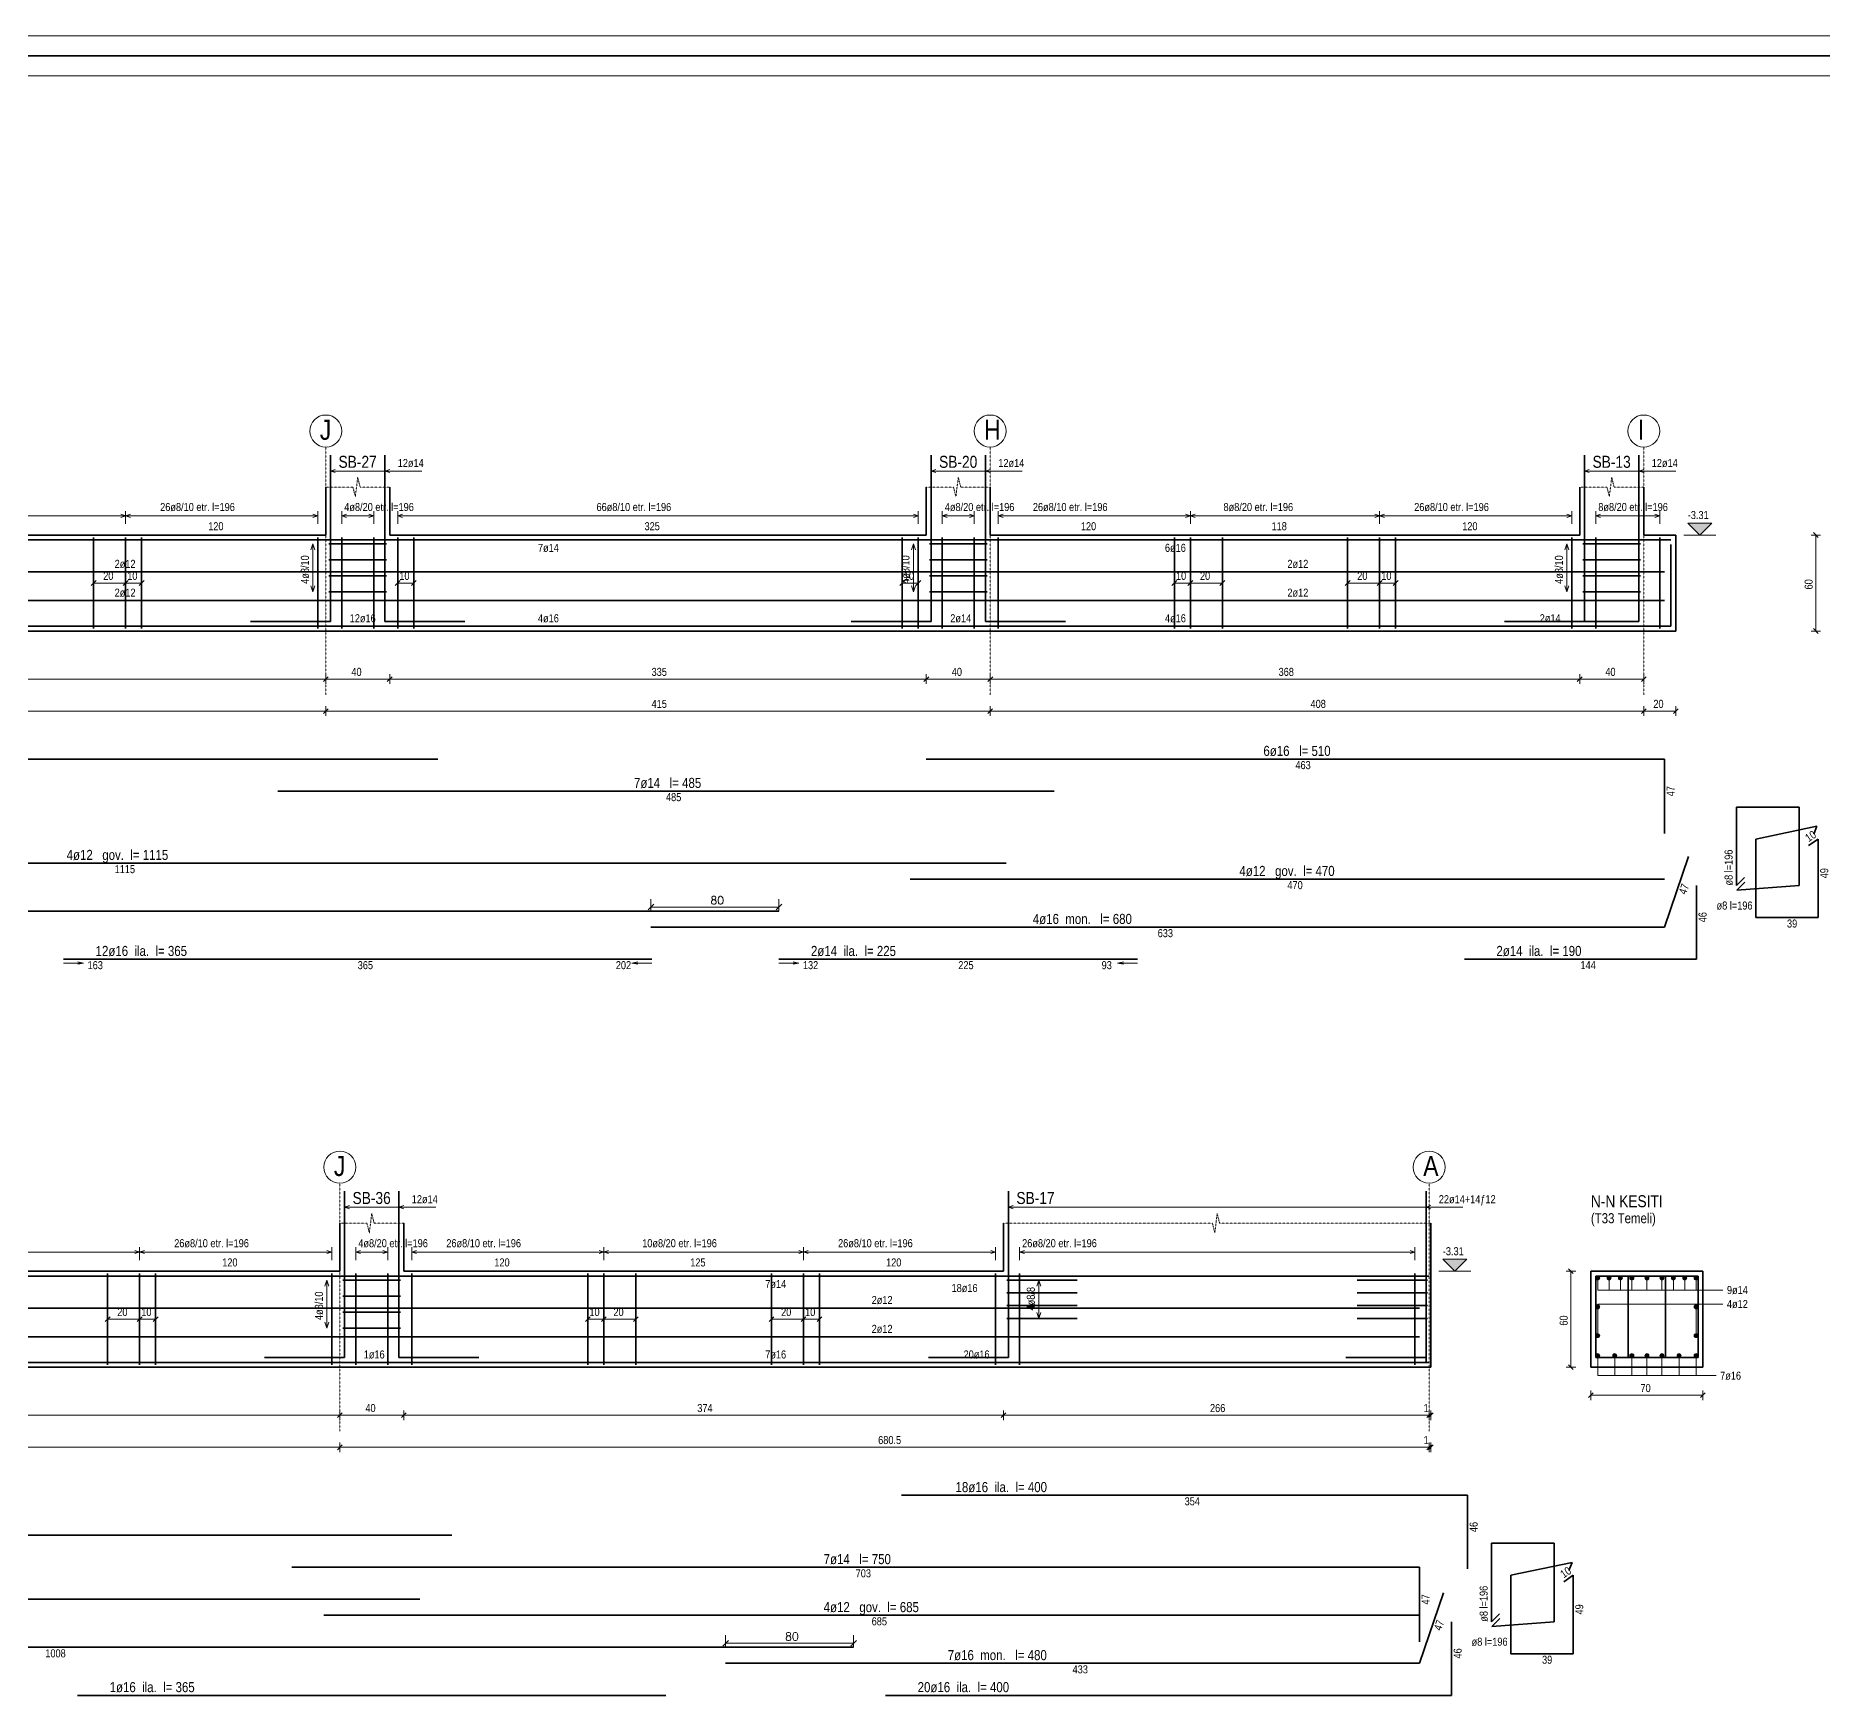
# Model space of a CAD drawing. Header units: millimetres. Extents: x -267 to 94375, y 6431 to 10838.
# Drawn here: x 27595 to 29828, y 8657 to 10732 of the extents above; entities that cross this region are included whole.
import ezdxf

# ---------------------------------------------------------------- set-up
doc = ezdxf.new("R2010")
doc.units = ezdxf.units.MM
doc.header["$LTSCALE"] = 0.0001
doc.linetypes.add('DASHED', pattern=[19.05, 12.7, -6.35])
for name, color, linetype, lineweight in [('AKS BALONU (BEYKENT)', 7, 'Continuous', 20), ('AKS CIZGISI (BEYKENT)', 252, 'DASHED', 20), ('AKS NO (BEYKENT)', 3, 'Continuous', 20), ('DIM_LAY', 8, 'Continuous', 20), ('DONATI (BEYKENT)', 4, 'Continuous', 35), ('DONATI KESIT (BEYKENT)', 7, 'Continuous', 20), ('DONATI YAZISI (BEYKENT)', 3, 'Continuous', 20), ('FILIZ (BEYKENT)', 60, 'Continuous', 20), ('I.DONATI OKU (BEYKENT)', 160, 'Continuous', 20), ('KESIT ISMI (BEYKENT)', 6, 'Continuous', 20), ('KESIT SINIRI (BEYKENT)', 241, 'DASHED', 20), ('KOLON ISMI (BEYKENT)', 91, 'Continuous', 20), ('KOT CIZGI (BEYKENT)', 120, 'Continuous', 20), ('KOT YAZI (BEYKENT)', 7, 'Continuous', 20), ('OLCU (BEYKENT)', 14, 'Continuous', 20), ('OLCU YAZISI (BEYKENT)', 7, 'Continuous', 20), ('REBAR_DET2', 1, 'Continuous', 20), ('SHEETSUMMARY-50', 152, 'Continuous', 20), ('SheetView', 40, 'Continuous', 20), ('SheetViewOut', 231, 'Continuous', 20), ('TEMEL (BEYKENT)', 2, 'Continuous', 35), ('TEMEL ISMI (BEYKENT)', 40, 'Continuous', 20)]:
    doc.layers.add(name, color=color, linetype=linetype, lineweight=lineweight)
doc.styles.add('KOT (BEYKENT)', font='')
doc.styles.add('OLCU (BEYKENT)', font='')
doc.styles.add('stastyle', font='RomanSTA.ttf')
doc.styles.add('YAZI (BEYKENT)', font='')
doc.styles.get('KOT (BEYKENT)').set_extended_font_data('Bahnschrift Light Condensed')
doc.styles.get('OLCU (BEYKENT)').set_extended_font_data('Bahnschrift Light Condensed')
doc.styles.get('YAZI (BEYKENT)').set_extended_font_data('Bahnschrift Light Condensed')

msp = doc.modelspace()

# ---------------------------------------------------------------- hatches: boundary and pattern name
at = {"layer": 'DONATI KESIT (BEYKENT)', "lineweight": 30}
h = msp.add_hatch(color=256, dxfattribs=at)
h.dxf.hatch_style = 1
h.paths.add_polyline_path([(29544.58, 9179.33, 1), (29549.58, 9179.33, 1)])
h = msp.add_hatch(color=256, dxfattribs=at)
h.dxf.hatch_style = 1
h.paths.add_polyline_path([(29558.8, 9179.33, 1), (29563.8, 9179.33, 1)])
h = msp.add_hatch(color=256, dxfattribs=at)
h.dxf.hatch_style = 1
h.paths.add_polyline_path([(29573.02, 9179.33, 1), (29578.02, 9179.33, 1)])
h = msp.add_hatch(color=256, dxfattribs=at)
h.dxf.hatch_style = 1
h.paths.add_polyline_path([(29587.24, 9179.33, 1), (29592.24, 9179.33, 1)])
h = msp.add_hatch(color=256, dxfattribs=at)
h.dxf.hatch_style = 1
h.paths.add_polyline_path([(29606.08, 9179.33, 1), (29611.08, 9179.33, 1)])
h = msp.add_hatch(color=256, dxfattribs=at)
h.dxf.hatch_style = 1
h.paths.add_polyline_path([(29624.91, 9179.33, 1), (29629.91, 9179.33, 1)])
h = msp.add_hatch(color=256, dxfattribs=at)
h.dxf.hatch_style = 1
h.paths.add_polyline_path([(29639.13, 9179.33, 1), (29644.13, 9179.33, 1)])
h = msp.add_hatch(color=256, dxfattribs=at)
h.dxf.hatch_style = 1
h.paths.add_polyline_path([(29653.35, 9179.33, 1), (29658.35, 9179.33, 1)])
h = msp.add_hatch(color=256, dxfattribs=at)
h.dxf.hatch_style = 1
h.paths.add_polyline_path([(29667.58, 9179.33, 1), (29672.58, 9179.33, 1)])
h = msp.add_hatch(color=256, dxfattribs=at)
h.dxf.hatch_style = 1
h.paths.add_polyline_path([(29544.58, 9143.33, 1), (29549.58, 9143.33, 1)])
h = msp.add_hatch(color=256, dxfattribs=at)
h.dxf.hatch_style = 1
h.paths.add_polyline_path([(29667.58, 9143.33, 1), (29672.58, 9143.33, 1)])
h = msp.add_hatch(color=256, dxfattribs=at)
h.dxf.hatch_style = 1
h.paths.add_polyline_path([(29544.58, 9107.33, 1), (29549.58, 9107.33, 1)])
h = msp.add_hatch(color=256, dxfattribs=at)
h.dxf.hatch_style = 1
h.paths.add_polyline_path([(29667.58, 9107.33, 1), (29672.58, 9107.33, 1)])
h = msp.add_hatch(color=256, dxfattribs=at)
h.dxf.hatch_style = 1
h.paths.add_polyline_path([(29544.58, 9082.33, 1), (29549.58, 9082.33, 1)])
h = msp.add_hatch(color=256, dxfattribs=at)
h.dxf.hatch_style = 1
h.paths.add_polyline_path([(29565.91, 9082.33, 1), (29570.91, 9082.33, 1)])
h = msp.add_hatch(color=256, dxfattribs=at)
h.dxf.hatch_style = 1
h.paths.add_polyline_path([(29587.24, 9082.33, 1), (29592.24, 9082.33, 1)])
h = msp.add_hatch(color=256, dxfattribs=at)
h.dxf.hatch_style = 1
h.paths.add_polyline_path([(29606.08, 9082.33, 1), (29611.08, 9082.33, 1)])
h = msp.add_hatch(color=256, dxfattribs=at)
h.dxf.hatch_style = 1
h.paths.add_polyline_path([(29624.91, 9082.33, 1), (29629.91, 9082.33, 1)])
h = msp.add_hatch(color=256, dxfattribs=at)
h.dxf.hatch_style = 1
h.paths.add_polyline_path([(29646.24, 9082.33, 1), (29651.24, 9082.33, 1)])
h = msp.add_hatch(color=256, dxfattribs=at)
h.dxf.hatch_style = 1
h.paths.add_polyline_path([(29667.58, 9082.33, 1), (29672.58, 9082.33, 1)])
at = {"layer": 'KOT CIZGI (BEYKENT)'}
for points in [[(29659.64, 10122.83), (29674.64, 10107.83), (29689.64, 10122.83)], [(29383.58, 9202.83), (29353.58, 9202.83), (29368.58, 9187.83)]]:
    msp.add_hatch(color=256, dxfattribs=at).paths.add_polyline_path(points)

# ---------------------------------------------------------------- linework, layer by layer
at = {"layer": 'AKS BALONU (BEYKENT)'}
for centre in [(27957.97, 10237.83), (28787.97, 10237.83), (29604.64, 10237.83), (27975.51, 9317.83), (29336.58, 9317.83)]:
    msp.add_circle(centre, 20, dxfattribs=at)
at = {"layer": 'AKS CIZGISI (BEYKENT)'}
for p, q in [((27957.97, 10217.83), (27957.97, 9907.83)), ((28787.97, 10217.83), (28787.97, 9907.83)), ((29604.64, 10217.83), (29604.64, 9907.83)), ((27975.51, 9297.83), (27975.51, 8987.83)), ((29336.58, 9297.83), (29336.58, 8987.83))]:
    msp.add_line(p, q, dxfattribs=at)
at = {"layer": 'DONATI (BEYKENT)'}
for p, q in [((27963.77, 9999.83), (27963.77, 10207.83)), ((28031.77, 9999.83), (28031.77, 10207.83)), ((28714.16, 9999.83), (28714.16, 10207.83)), ((28782.17, 9999.83), (28782.17, 10207.83)), ((29530.64, 9999.83), (29530.64, 10207.83)), ((29598.64, 9999.83), (29598.64, 10207.83)), ((26567.97, 10101.83), (29638.64, 10101.83)), ((27667.76, 10104.83), (27667.76, 9990.83)), ((27707.77, 10104.83), (27707.77, 9990.83)), ((27727.77, 10104.83), (27727.77, 9990.83)), ((27947.76, 10104.83), (27947.76, 9990.83)), ((27961.76, 10096.83), (28033.76, 10096.83)), ((27977.77, 10104.83), (27977.77, 9990.83)), ((28017.77, 10104.83), (28017.77, 9990.83)), ((28047.77, 10104.83), (28047.77, 9990.83)), ((28067.77, 10104.83), (28067.77, 9990.83)), ((28678.16, 10104.83), (28678.16, 9990.83)), ((28698.16, 10104.83), (28698.16, 9990.83)), ((28712.17, 10096.83), (28784.17, 10096.83)), ((28728.16, 10104.83), (28728.16, 9990.83)), ((28768.17, 10104.83), (28768.17, 9990.83)), ((28798.17, 10104.83), (28798.17, 9990.83)), ((29018.17, 10104.83), (29018.17, 9990.83)), ((29038.17, 10104.83), (29038.17, 9990.83)), ((29078.17, 10104.83), (29078.17, 9990.83)), ((29234.64, 10104.83), (29234.64, 9990.83)), ((29274.64, 10104.83), (29274.64, 9990.83)), ((29294.64, 10104.83), (29294.64, 9990.83)), ((29514.64, 10104.83), (29514.64, 9990.83)), ((29528.64, 10096.83), (29600.64, 10096.83)), ((29544.64, 10104.83), (29544.64, 9990.83)), ((29624.64, 10104.83), (29624.64, 9990.83)), ((29638.64, 9993.83), (29638.64, 10095.83)), ((27961.76, 10076.83), (28033.76, 10076.83)), ((28712.17, 10076.83), (28784.17, 10076.83)), ((29528.64, 10076.83), (29600.64, 10076.83)), ((26579.96, 10061.83), (29630.64, 10061.83)), ((27961.76, 10056.83), (28033.76, 10056.83)), ((28712.17, 10056.83), (28784.17, 10056.83)), ((29528.64, 10056.83), (29600.64, 10056.83)), ((26579.96, 10025.83), (29630.64, 10025.83)), ((27961.76, 10036.83), (28033.76, 10036.83)), ((28712.17, 10036.83), (28784.17, 10036.83)), ((29528.64, 10036.83), (29600.64, 10036.83)), ((26567.97, 9993.83), (29638.64, 9993.83)), ((27863.77, 9999.83), (27963.77, 9999.83)), ((28131.77, 9999.83), (28031.77, 9999.83)), ((28614.17, 9999.83), (28714.16, 9999.83)), ((28882.17, 9999.83), (28782.17, 9999.83)), ((29430.64, 9999.83), (29598.64, 9999.83)), ((26579.96, 9827.83), (28097.76, 9827.83)), ((28708.17, 9827.83), (29630.64, 9827.83)), ((29630.64, 9827.83), (29630.64, 9734.75)), ((27897.76, 9787.83), (28868.17, 9787.83)), ((29720.64, 9767.83), (29720.64, 9669.83)), ((29720.64, 9767.83), (29798.64, 9767.83)), ((29798.64, 9669.83), (29798.64, 9767.83)), ((29744.64, 9727.83), (29821.04, 9743.83)), ((29817.05, 9733.83), (29821.04, 9743.83)), ((29744.64, 9727.83), (29744.64, 9629.83)), ((29810.64, 9719.83), (29822.64, 9727.83)), ((29822.64, 9629.83), (29822.64, 9727.83)), ((26579.96, 9697.83), (28808.16, 9697.83)), ((29630.64, 9617.83), (29660.64, 9705.94)), ((28688.16, 9677.83), (29630.64, 9677.83)), ((29670.64, 9669.83), (29670.64, 9577.83)), ((29730.64, 9679.83), (29720.64, 9669.83)), ((29730.87, 9673.83), (29720.87, 9663.83)), ((29798.64, 9669.83), (29720.87, 9663.83)), ((26579.96, 9637.83), (28524.05, 9637.83)), ((29822.64, 9629.83), (29744.64, 9629.83)), ((28364.05, 9617.83), (29630.64, 9617.83)), ((27630.27, 9577.83), (28365.26, 9577.83)), ((28524.05, 9577.83), (28972.28, 9577.83)), ((29670.64, 9577.83), (29380.52, 9577.83)), ((27981.31, 9079.83), (27981.31, 9287.83)), ((28049.31, 9079.83), (28049.31, 9287.83)), ((28810.78, 9079.83), (28810.78, 9287.83)), ((29332.58, 9073.83), (29332.58, 9287.83)), ((26585.52, 9181.83), (29336.58, 9181.83)), ((27685.31, 9184.83), (27685.31, 9070.83)), ((27725.31, 9184.83), (27725.31, 9070.83)), ((27745.31, 9184.83), (27745.31, 9070.83)), ((27965.31, 9184.83), (27965.31, 9070.83)), ((27979.31, 9176.83), (28051.31, 9176.83)), ((27995.31, 9184.83), (27995.31, 9070.83)), ((28035.31, 9184.83), (28035.31, 9070.83)), ((28065.31, 9184.83), (28065.31, 9070.83)), ((28285.31, 9184.83), (28285.31, 9070.83)), ((28305.31, 9184.83), (28305.31, 9070.83)), ((28345.31, 9184.83), (28345.31, 9070.83)), ((28514.78, 9184.83), (28514.78, 9070.83)), ((28554.78, 9184.83), (28554.78, 9070.83)), ((28574.78, 9184.83), (28574.78, 9070.83)), ((28794.78, 9184.83), (28794.78, 9070.83)), ((28808.78, 9176.83), (28896.78, 9176.83)), ((28824.78, 9184.83), (28824.78, 9070.83)), ((29246.58, 9176.83), (29334.58, 9176.83)), ((29318.58, 9184.83), (29318.58, 9070.83)), ((29544.58, 9181.83), (29672.58, 9181.83)), ((29544.58, 9079.83), (29544.58, 9181.83)), ((29585.2, 9079.83), (29585.2, 9181.83)), ((29631.83, 9079.83), (29631.83, 9181.83)), ((29672.58, 9181.83), (29672.58, 9079.83)), ((27979.31, 9156.83), (28051.31, 9156.83)), ((28808.78, 9160.83), (28896.78, 9160.83)), ((29246.58, 9160.83), (29334.58, 9160.83)), ((26597.51, 9141.83), (29324.58, 9141.83)), ((27979.31, 9136.83), (28051.31, 9136.83)), ((28808.78, 9144.83), (28896.78, 9144.83)), ((29246.58, 9144.83), (29334.58, 9144.83)), ((27979.31, 9116.83), (28051.31, 9116.83)), ((28808.78, 9128.83), (28896.78, 9128.83)), ((29246.58, 9128.83), (29334.58, 9128.83)), ((26597.51, 9105.83), (29324.58, 9105.83)), ((26585.52, 9073.83), (29336.58, 9073.83)), ((27881.31, 9079.83), (27981.31, 9079.83)), ((28149.31, 9079.83), (28049.31, 9079.83)), ((28710.78, 9079.83), (28810.78, 9079.83)), ((29232.58, 9079.83), (29332.58, 9079.83)), ((29672.58, 9079.83), (29544.58, 9079.83)), ((28677.41, 8907.83), (29384.58, 8907.83)), ((29384.58, 8815.83), (29384.58, 8907.83)), ((26597.51, 8857.83), (28115.31, 8857.83)), ((29414.58, 8847.83), (29414.58, 8749.83)), ((29414.58, 8847.83), (29492.58, 8847.83)), ((29492.58, 8749.83), (29492.58, 8847.83)), ((27915.31, 8817.83), (29324.58, 8817.83)), ((29324.58, 8817.83), (29324.58, 8724.75)), ((29438.58, 8807.83), (29514.99, 8823.83)), ((29510.99, 8813.83), (29514.99, 8823.83)), ((29438.58, 8807.83), (29438.58, 8709.83)), ((29504.58, 8799.83), (29516.58, 8807.83)), ((29516.58, 8709.83), (29516.58, 8807.83)), ((26597.51, 8777.83), (28075.31, 8777.83)), ((29324.58, 8697.83), (29354.58, 8785.94)), ((27955.31, 8757.83), (29324.58, 8757.83)), ((29424.58, 8759.83), (29414.58, 8749.83)), ((29424.81, 8753.83), (29414.81, 8743.83)), ((29364.58, 8749.83), (29364.58, 8657.83)), ((29492.58, 8749.83), (29414.81, 8743.83)), ((26597.51, 8717.83), (28617.41, 8717.83)), ((29516.58, 8709.83), (29438.58, 8709.83)), ((28457.41, 8697.83), (29324.58, 8697.83)), ((27647.82, 8657.83), (28382.81, 8657.83)), ((29364.58, 8657.83), (28657.41, 8657.83))]:
    msp.add_line(p, q, dxfattribs=at)
at = {"layer": 'DONATI KESIT (BEYKENT)'}
for centre in [(29547.08, 9179.33), (29561.3, 9179.33), (29575.52, 9179.33), (29589.74, 9179.33), (29608.58, 9179.33), (29627.41, 9179.33), (29641.63, 9179.33), (29655.85, 9179.33), (29670.08, 9179.33), (29547.08, 9143.33), (29670.08, 9143.33), (29547.08, 9107.33), (29670.08, 9107.33), (29547.08, 9082.33), (29568.41, 9082.33), (29589.74, 9082.33), (29608.58, 9082.33), (29627.41, 9082.33), (29648.74, 9082.33), (29670.08, 9082.33)]:
    msp.add_circle(centre, 2.5, dxfattribs=at)
at = {"layer": 'I.DONATI OKU (BEYKENT)'}
for p, q in [((27963.77, 10187.83), (27969.76, 10189.83)), ((27963.77, 10187.83), (28077.76, 10187.83)), ((27963.77, 10187.83), (27969.76, 10185.83)), ((28031.77, 10187.83), (28037.77, 10189.83)), ((28031.77, 10187.83), (28037.77, 10185.83)), ((28714.16, 10187.83), (28720.16, 10189.83)), ((28714.16, 10187.83), (28828.16, 10187.83)), ((28714.16, 10187.83), (28720.16, 10185.83)), ((28782.17, 10187.83), (28788.17, 10189.83)), ((28782.17, 10187.83), (28788.17, 10185.83)), ((29530.64, 10187.83), (29536.64, 10189.83)), ((29530.64, 10187.83), (29644.64, 10187.83)), ((29530.64, 10187.83), (29536.64, 10185.83)), ((29598.64, 10187.83), (29604.64, 10189.83)), ((29598.64, 10187.83), (29604.64, 10185.83)), ((27707.77, 10137.83), (27707.77, 10121.83)), ((27947.76, 10137.83), (27947.76, 10121.83)), ((27977.77, 10137.83), (27977.77, 10121.83)), ((28017.77, 10137.83), (28017.77, 10121.83)), ((28047.77, 10137.83), (28047.77, 10121.83)), ((28698.16, 10137.83), (28698.16, 10121.83)), ((28728.16, 10137.83), (28728.16, 10121.83)), ((28768.17, 10137.83), (28768.17, 10121.83)), ((28798.17, 10137.83), (28798.17, 10121.83)), ((29038.17, 10137.83), (29038.17, 10121.83)), ((29274.64, 10137.83), (29274.64, 10121.83)), ((29514.64, 10137.83), (29514.64, 10121.83)), ((29544.64, 10137.83), (29544.64, 10121.83)), ((29624.64, 10137.83), (29624.64, 10121.83)), ((26657.77, 10131.83), (27947.76, 10131.83)), ((27701.76, 10133.83), (27713.77, 10129.83)), ((27701.76, 10129.83), (27713.77, 10133.83)), ((27947.76, 10131.83), (27941.77, 10133.83)), ((27947.76, 10131.83), (27941.77, 10129.83)), ((27977.77, 10131.83), (27983.76, 10133.83)), ((27977.77, 10131.83), (28017.77, 10131.83)), ((27977.77, 10131.83), (27983.76, 10129.83)), ((28017.77, 10131.83), (28011.77, 10133.83)), ((28017.77, 10131.83), (28011.77, 10129.83)), ((28047.77, 10131.83), (28053.77, 10133.83)), ((28047.77, 10131.83), (28698.16, 10131.83)), ((28047.77, 10131.83), (28053.77, 10129.83)), ((28698.16, 10131.83), (28692.16, 10133.83)), ((28698.16, 10131.83), (28692.16, 10129.83)), ((28728.16, 10131.83), (28734.16, 10133.83)), ((28728.16, 10131.83), (28768.17, 10131.83)), ((28728.16, 10131.83), (28734.16, 10129.83)), ((28768.17, 10131.83), (28762.17, 10133.83)), ((28768.17, 10131.83), (28762.17, 10129.83)), ((28798.17, 10131.83), (28804.17, 10133.83)), ((28798.17, 10131.83), (29514.64, 10131.83)), ((28798.17, 10131.83), (28804.17, 10129.83)), ((29032.17, 10133.83), (29044.16, 10129.83)), ((29032.17, 10129.83), (29044.16, 10133.83)), ((29268.64, 10133.83), (29280.64, 10129.83)), ((29268.64, 10129.83), (29280.64, 10133.83)), ((29514.64, 10131.83), (29508.64, 10133.83)), ((29514.64, 10131.83), (29508.64, 10129.83)), ((29544.64, 10131.83), (29550.64, 10133.83)), ((29544.64, 10131.83), (29624.64, 10131.83)), ((29544.64, 10131.83), (29550.64, 10129.83)), ((29624.64, 10131.83), (29618.64, 10133.83)), ((29624.64, 10131.83), (29618.64, 10129.83)), ((27941.77, 10096.83), (27939.27, 10089.33)), ((27941.77, 10096.83), (27941.77, 10036.83)), ((27941.77, 10096.83), (27944.26, 10089.33)), ((28692.16, 10096.83), (28689.67, 10089.33)), ((28692.16, 10096.83), (28692.16, 10036.83)), ((28692.16, 10096.83), (28694.67, 10089.33)), ((29508.64, 10096.83), (29506.14, 10089.33)), ((29508.64, 10096.83), (29508.64, 10036.83)), ((29508.64, 10096.83), (29511.14, 10089.33)), ((27941.77, 10036.83), (27939.27, 10044.33)), ((27941.77, 10036.83), (27944.26, 10044.33)), ((28692.16, 10036.83), (28689.67, 10044.33)), ((28692.16, 10036.83), (28694.67, 10044.33)), ((29508.64, 10036.83), (29506.14, 10044.33)), ((29508.64, 10036.83), (29511.14, 10044.33)), ((27981.31, 9267.83), (27987.31, 9269.83)), ((27981.31, 9267.83), (28095.31, 9267.83)), ((27981.31, 9267.83), (27987.31, 9265.83)), ((28049.31, 9267.83), (28055.31, 9269.83)), ((28049.31, 9267.83), (28055.31, 9265.83)), ((28810.78, 9267.83), (28816.78, 9269.83)), ((28810.78, 9267.83), (29378.58, 9267.83)), ((28810.78, 9267.83), (28816.78, 9265.83)), ((29332.58, 9267.83), (29338.58, 9269.83)), ((29332.58, 9267.83), (29338.58, 9265.83)), ((26675.32, 9211.83), (27965.31, 9211.83)), ((27719.31, 9213.83), (27731.31, 9209.83)), ((27719.31, 9209.83), (27731.31, 9213.83)), ((27725.31, 9217.83), (27725.31, 9201.83)), ((27965.31, 9211.83), (27959.31, 9213.83)), ((27965.31, 9211.83), (27959.31, 9209.83)), ((27965.31, 9217.83), (27965.31, 9201.83)), ((27995.31, 9217.83), (27995.31, 9201.83)), ((27995.31, 9211.83), (28001.31, 9213.83)), ((27995.31, 9211.83), (28035.31, 9211.83)), ((27995.31, 9211.83), (28001.31, 9209.83)), ((28035.31, 9211.83), (28029.31, 9213.83)), ((28035.31, 9211.83), (28029.31, 9209.83)), ((28035.31, 9217.83), (28035.31, 9201.83)), ((28065.31, 9217.83), (28065.31, 9201.83)), ((28065.31, 9211.83), (28071.31, 9213.83)), ((28065.31, 9211.83), (28794.78, 9211.83)), ((28065.31, 9211.83), (28071.31, 9209.83)), ((28299.31, 9213.83), (28311.32, 9209.83)), ((28299.31, 9209.83), (28311.32, 9213.83)), ((28305.31, 9217.83), (28305.31, 9201.83)), ((28548.78, 9213.83), (28560.78, 9209.83)), ((28548.78, 9209.83), (28560.78, 9213.83)), ((28554.78, 9217.83), (28554.78, 9201.83)), ((28794.78, 9211.83), (28788.78, 9213.83)), ((28794.78, 9211.83), (28788.78, 9209.83)), ((28794.78, 9217.83), (28794.78, 9201.83)), ((28824.78, 9217.83), (28824.78, 9201.83)), ((28824.78, 9211.83), (28830.78, 9213.83)), ((28824.78, 9211.83), (29318.58, 9211.83)), ((28824.78, 9211.83), (28830.78, 9209.83)), ((29318.58, 9211.83), (29312.58, 9213.83)), ((29318.58, 9211.83), (29312.58, 9209.83)), ((29318.58, 9217.83), (29318.58, 9201.83)), ((27959.31, 9176.83), (27956.81, 9169.33)), ((27959.31, 9176.83), (27959.31, 9116.83)), ((27959.31, 9176.83), (27961.81, 9169.33)), ((28848.78, 9176.83), (28846.28, 9169.33)), ((28848.78, 9176.83), (28848.78, 9128.83)), ((28848.78, 9176.83), (28851.28, 9169.33)), ((29547.08, 9179.33), (29547.08, 9164.33)), ((29561.3, 9179.33), (29561.3, 9164.33)), ((29575.52, 9179.33), (29575.52, 9164.33)), ((29589.74, 9179.33), (29589.74, 9164.33)), ((29608.58, 9179.33), (29608.58, 9164.33)), ((29627.41, 9179.33), (29627.41, 9164.33)), ((29641.63, 9179.33), (29641.63, 9164.33)), ((29655.85, 9179.33), (29655.85, 9164.33)), ((29670.08, 9179.33), (29670.08, 9164.33)), ((29547.08, 9164.33), (29703.58, 9164.33)), ((28848.78, 9128.83), (28846.28, 9136.33)), ((28848.78, 9128.83), (28851.28, 9136.33)), ((29547.08, 9107.33), (29547.08, 9146.83)), ((29547.08, 9146.83), (29703.58, 9146.83)), ((29670.08, 9107.33), (29670.08, 9146.83)), ((27959.31, 9116.83), (27956.81, 9124.33)), ((27959.31, 9116.83), (27961.81, 9124.33)), ((29547.08, 9082.33), (29547.08, 9057.33)), ((29568.41, 9082.33), (29568.41, 9057.33)), ((29589.74, 9082.33), (29589.74, 9057.33)), ((29608.58, 9082.33), (29608.58, 9057.33)), ((29627.41, 9082.33), (29627.41, 9057.33)), ((29648.74, 9082.33), (29648.74, 9057.33)), ((29670.08, 9082.33), (29670.08, 9057.33)), ((29547.08, 9057.33), (29695.08, 9057.33))]:
    msp.add_line(p, q, dxfattribs=at)
at = {"layer": 'KESIT SINIRI (BEYKENT)'}
for p, q in [((27994.77, 10155.83), (27997.76, 10179.83)), ((27997.76, 10179.83), (28000.77, 10167.83)), ((28745.17, 10155.83), (28748.16, 10179.83)), ((28748.16, 10179.83), (28751.17, 10167.83)), ((29561.64, 10155.83), (29564.64, 10179.83)), ((29564.64, 10179.83), (29567.64, 10167.83)), ((27957.77, 10167.83), (27991.77, 10167.83)), ((27991.77, 10167.83), (27994.77, 10155.83)), ((28000.77, 10167.83), (28037.77, 10167.83)), ((28708.17, 10167.83), (28742.16, 10167.83)), ((28742.16, 10167.83), (28745.17, 10155.83)), ((28751.17, 10167.83), (28788.17, 10167.83)), ((29524.64, 10167.83), (29558.64, 10167.83)), ((29558.64, 10167.83), (29561.64, 10155.83)), ((29567.64, 10167.83), (29604.64, 10167.83)), ((27975.31, 9247.83), (28009.32, 9247.83)), ((28009.32, 9247.83), (28012.31, 9235.83)), ((28012.31, 9235.83), (28015.31, 9259.83)), ((28015.31, 9259.83), (28018.31, 9247.83)), ((28018.31, 9247.83), (28055.31, 9247.83)), ((28804.78, 9247.83), (29065.68, 9247.83)), ((29065.68, 9247.83), (29068.68, 9235.83)), ((29068.68, 9235.83), (29071.68, 9259.83)), ((29071.68, 9259.83), (29074.68, 9247.83)), ((29074.68, 9247.83), (29338.58, 9247.83))]:
    msp.add_line(p, q, dxfattribs=at)
at = {"layer": 'KOT CIZGI (BEYKENT)'}
for p, q in [((29659.64, 10122.83), (29689.64, 10122.83)), ((29674.64, 10107.83), (29659.64, 10122.83)), ((29674.64, 10107.83), (29689.64, 10122.83)), ((29654.64, 10107.83), (29694.64, 10107.83)), ((29353.58, 9202.83), (29383.58, 9202.83)), ((29368.58, 9187.83), (29353.58, 9202.83)), ((29368.58, 9187.83), (29383.58, 9202.83)), ((29348.58, 9187.83), (29388.58, 9187.83))]:
    msp.add_line(p, q, dxfattribs=at)
at = {"layer": 'OLCU (BEYKENT)'}
for p, q in [((29813.64, 10107.83), (29825.64, 10107.83)), ((29822.64, 10104.83), (29816.64, 10110.83)), ((29819.64, 9987.83), (29819.64, 10107.83)), ((27670.77, 10050.83), (27664.77, 10044.83)), ((27667.76, 10053.83), (27667.76, 10041.83)), ((27667.76, 10047.83), (27727.77, 10047.83)), ((27710.76, 10050.83), (27704.77, 10044.83)), ((27707.77, 10053.83), (27707.77, 10041.83)), ((27724.76, 10044.83), (27730.76, 10050.83)), ((28050.77, 10050.83), (28044.77, 10044.83)), ((28047.77, 10053.83), (28047.77, 10041.83)), ((28047.77, 10047.83), (28067.77, 10047.83)), ((28064.77, 10044.83), (28070.77, 10050.83)), ((28681.17, 10050.83), (28675.16, 10044.83)), ((28678.16, 10053.83), (28678.16, 10041.83)), ((28678.16, 10047.83), (28698.16, 10047.83)), ((28695.17, 10044.83), (28701.17, 10050.83)), ((29021.16, 10050.83), (29015.16, 10044.83)), ((29018.17, 10053.83), (29018.17, 10041.83)), ((29018.17, 10047.83), (29078.17, 10047.83)), ((29041.17, 10050.83), (29035.17, 10044.83)), ((29038.17, 10053.83), (29038.17, 10041.83)), ((29075.17, 10044.83), (29081.17, 10050.83)), ((29237.64, 10050.83), (29231.64, 10044.83)), ((29234.64, 10053.83), (29234.64, 10041.83)), ((29234.64, 10047.83), (29294.64, 10047.83)), ((29277.64, 10050.83), (29271.64, 10044.83)), ((29274.64, 10053.83), (29274.64, 10041.83)), ((29291.64, 10044.83), (29297.64, 10050.83)), ((29813.64, 9987.83), (29825.64, 9987.83)), ((29816.64, 9990.83), (29822.64, 9984.83)), ((27957.97, 9933.83), (27957.97, 9921.83)), ((28037.77, 9933.83), (28037.77, 9921.83)), ((28708.17, 9933.83), (28708.17, 9921.83)), ((28788.17, 9933.83), (28788.17, 9921.83)), ((29524.64, 9933.83), (29524.64, 9921.83)), ((29604.64, 9933.83), (29604.64, 9921.83)), ((26567.97, 9927.83), (27957.77, 9927.83)), ((27960.96, 9930.83), (27954.97, 9924.83)), ((27957.97, 9927.83), (28787.97, 9927.83)), ((28040.77, 9930.83), (28034.77, 9924.83)), ((28711.17, 9930.83), (28705.17, 9924.83)), ((28791.17, 9930.83), (28785.16, 9924.83)), ((28788.17, 9927.83), (29604.64, 9927.83)), ((29527.64, 9930.83), (29521.64, 9924.83)), ((29607.64, 9930.83), (29601.64, 9924.83)), ((27960.96, 9890.83), (27954.97, 9884.83)), ((27957.97, 9893.83), (27957.97, 9881.83)), ((28790.97, 9890.83), (28784.97, 9884.83)), ((28787.97, 9893.83), (28787.97, 9881.83)), ((29607.64, 9890.83), (29601.64, 9884.83)), ((29604.64, 9893.83), (29604.64, 9881.83)), ((29647.64, 9890.83), (29641.64, 9884.83)), ((29644.64, 9893.83), (29644.64, 9881.83)), ((26565.96, 9887.83), (29644.64, 9887.83)), ((28360.52, 9639.29), (28367.58, 9646.37)), ((28364.05, 9637.83), (28364.04, 9652.83)), ((28520.52, 9639.29), (28527.58, 9646.37)), ((28524.05, 9637.83), (28524.04, 9652.83)), ((28364.05, 9642.83), (28524.05, 9642.83)), ((29507.58, 9187.83), (29519.58, 9187.83)), ((29516.58, 9184.83), (29510.58, 9190.83)), ((29513.58, 9067.83), (29513.58, 9187.83)), ((27688.31, 9130.83), (27682.31, 9124.83)), ((27685.31, 9133.83), (27685.31, 9121.83)), ((27728.31, 9130.83), (27722.31, 9124.83)), ((27725.31, 9133.83), (27725.31, 9121.83)), ((27742.31, 9124.83), (27748.31, 9130.83)), ((28288.31, 9130.83), (28282.32, 9124.83)), ((28285.31, 9133.83), (28285.31, 9121.83)), ((28308.31, 9130.83), (28302.31, 9124.83)), ((28305.31, 9133.83), (28305.31, 9121.83)), ((28342.31, 9124.83), (28348.31, 9130.83)), ((28517.78, 9130.83), (28511.78, 9124.83)), ((28514.78, 9133.83), (28514.78, 9121.83)), ((28557.78, 9130.83), (28551.78, 9124.83)), ((28554.78, 9133.83), (28554.78, 9121.83)), ((28571.78, 9124.83), (28577.78, 9130.83)), ((27685.31, 9127.83), (27745.31, 9127.83)), ((28285.31, 9127.83), (28345.31, 9127.83)), ((28514.78, 9127.83), (28574.78, 9127.83)), ((29507.58, 9067.83), (29519.58, 9067.83)), ((29510.58, 9070.83), (29516.58, 9064.83)), ((29541.58, 9035.83), (29535.58, 9029.83)), ((29538.58, 9038.83), (29538.58, 9026.83)), ((29538.58, 9032.83), (29678.58, 9032.83)), ((29681.58, 9035.83), (29675.58, 9029.83)), ((29678.58, 9038.83), (29678.58, 9026.83)), ((26585.52, 9007.83), (27975.31, 9007.83)), ((27978.51, 9010.83), (27972.51, 9004.83)), ((27975.51, 9013.83), (27975.51, 9001.83)), ((27975.51, 9007.83), (29338.58, 9007.83)), ((28058.31, 9010.83), (28052.31, 9004.83)), ((28055.31, 9013.83), (28055.31, 9001.83)), ((28807.78, 9010.83), (28801.78, 9004.83)), ((28804.78, 9013.83), (28804.78, 9001.83)), ((29339.58, 9010.83), (29333.58, 9004.83)), ((29341.58, 9010.83), (29335.58, 9004.83)), ((29336.58, 9013.83), (29336.58, 9001.83)), ((29338.58, 9013.83), (29338.58, 9001.83)), ((27975.51, 8973.83), (27975.51, 8961.83)), ((29336.58, 8973.83), (29336.58, 8961.83)), ((29338.58, 8973.83), (29338.58, 8961.83)), ((26583.51, 8967.83), (29338.58, 8967.83)), ((27978.51, 8970.83), (27972.51, 8964.83)), ((29339.58, 8970.83), (29333.58, 8964.83)), ((29341.58, 8970.83), (29335.58, 8964.83)), ((28457.42, 8717.83), (28457.41, 8732.83)), ((28617.42, 8717.83), (28617.41, 8732.83)), ((28453.88, 8719.29), (28460.94, 8726.37)), ((28457.41, 8722.83), (28617.41, 8722.83)), ((28613.88, 8719.29), (28620.94, 8726.37))]:
    msp.add_line(p, q, dxfattribs=at)
at = {"layer": 'REBAR_DET2'}
for p, q in [((27630.27, 9572.83), (27655.27, 9572.83)), ((27655.27, 9572.83), (27647.91, 9574.29)), ((27655.27, 9572.83), (27647.91, 9571.37)), ((28340.26, 9572.83), (28347.62, 9574.29)), ((28365.26, 9572.83), (28340.26, 9572.83)), ((28340.26, 9572.83), (28347.62, 9571.37)), ((28524.05, 9572.83), (28549.05, 9572.83)), ((28549.05, 9572.83), (28541.69, 9574.29)), ((28549.05, 9572.83), (28541.69, 9571.37)), ((28947.28, 9572.83), (28954.64, 9574.29)), ((28972.28, 9572.83), (28947.28, 9572.83)), ((28947.28, 9572.83), (28954.64, 9571.37))]:
    msp.add_line(p, q, dxfattribs=at)
at = {"layer": 'SHEETSUMMARY-50', "const_width": 2, "flags": 128}
msp.add_lwpolyline([(9013.61, 6556.81), (39480.33, 6556.81), (39480.33, 10706.81), (9013.61, 10706.81)], close=True, dxfattribs=at)
at = {"layer": 'SheetView'}
msp.add_lwpolyline([(9038.61, 6581.81), (38855.33, 6581.81), (38855.33, 10681.81), (9038.61, 10681.81)], close=True, dxfattribs=at)
at = {"layer": 'SheetViewOut'}
msp.add_lwpolyline([(8988.61, 6531.81), (39505.33, 6531.81), (39505.33, 10731.81), (8988.61, 10731.81)], close=True, dxfattribs=at)
at = {"layer": 'TEMEL (BEYKENT)'}
for p, q in [((27957.77, 10107.83), (27957.77, 10167.83)), ((28037.77, 10167.83), (28037.77, 10107.83)), ((28708.17, 10107.83), (28708.17, 10167.83)), ((28788.17, 10167.83), (28788.17, 10107.83)), ((29524.64, 10107.83), (29524.64, 10167.83)), ((29604.64, 10167.83), (29604.64, 10107.83)), ((26647.77, 10107.83), (27957.77, 10107.83)), ((28037.77, 10107.83), (28708.17, 10107.83)), ((28788.17, 10107.83), (29524.64, 10107.83)), ((29644.64, 10107.83), (29604.64, 10107.83)), ((29644.64, 10107.83), (29644.64, 9987.83)), ((26565.96, 9987.83), (29644.64, 9987.83)), ((27975.31, 9187.83), (27975.31, 9247.83)), ((28055.31, 9247.83), (28055.31, 9187.83)), ((28804.78, 9187.83), (28804.78, 9247.83)), ((29338.58, 9247.83), (29338.58, 9067.83)), ((26665.31, 9187.83), (27975.31, 9187.83)), ((28055.31, 9187.83), (28804.78, 9187.83)), ((29678.58, 9187.83), (29538.58, 9187.83)), ((29538.58, 9187.83), (29538.58, 9067.83)), ((29678.58, 9067.83), (29678.58, 9187.83)), ((26583.51, 9067.83), (29338.58, 9067.83)), ((29538.58, 9067.83), (29678.58, 9067.83))]:
    msp.add_line(p, q, dxfattribs=at)

# ---------------------------------------------------------------- texts
at = {"layer": 'AKS NO (BEYKENT)', "style": 'YAZI (BEYKENT)'}
for s, p in [('J', (27950.47, 10226.83)), ('H', (28780.47, 10226.83)), ('I', (29597.14, 10226.83)), ('J', (27968.01, 9306.83)), ('A', (29329.08, 9306.83))]:
    msp.add_text(s, height=25, dxfattribs=at).set_placement(p)
at = {"layer": 'DIM_LAY', "style": 'stastyle'}
for p in [(28438.35, 9646.33), (28531.71, 8726.33)]:
    msp.add_text('80', height=10, dxfattribs=at).set_placement(p)
at = {"layer": 'DONATI YAZISI (BEYKENT)', "style": 'YAZI (BEYKENT)'}
for s, height, p in [(' 26ø8/10 etr. l=196', 10, (27747.77, 10137.83)), (' 4ø8/20 etr. l=196', 10, (27977.77, 10137.83)), (' 66ø8/10 etr. l=196', 10, (28292.97, 10137.83)), (' 4ø8/20 etr. l=196', 10, (28728.16, 10137.83)), (' 26ø8/10 etr. l=196', 10, (28838.17, 10137.83)), (' 8ø8/20 etr. l=196', 10, (29076.4, 10137.83)), (' 26ø8/10 etr. l=196', 10, (29314.64, 10137.83)), (' 8ø8/20 etr. l=196', 10, (29544.64, 10137.83)), ('7ø14', 10, (28222.97, 10086.83)), ('6ø16', 10, (29006.4, 10086.83)), ('2ø12', 10, (27694.06, 10066.83)), ('2ø12', 10, (29159.4, 10066.83)), ('2ø12', 10, (27694.06, 10030.83)), ('2ø12', 10, (29159.4, 10030.83)), ('12ø16', 10, (27987.77, 9998.83)), ('4ø16', 10, (28222.97, 9998.83)), ('2ø14', 10, (28738.17, 9998.83)), ('4ø16', 10, (29006.4, 9998.83)), ('2ø14', 10, (29474.64, 9998.83)), ('6ø16   l= 510', 12.5, (29129.4, 9831.83)), ('7ø14   l= 485', 12.5, (28342.97, 9791.83)), ('4ø12   gov.  l= 1115', 12.5, (27634.06, 9701.83)), ('4ø12   gov.  l= 470', 12.5, (29099.4, 9681.83)), ('ø8 l=196', 10, (29695.64, 9639.83)), (' 4ø16  mon.   l= 680', 12.5, (28837.34, 9621.83)), ('12ø16  ila.  l= 365', 12.5, (27670.27, 9581.83)), ('2ø14  ila.  l= 225', 12.5, (28564.05, 9581.83)), ('2ø14  ila.  l= 190', 12.5, (29420.52, 9581.83)), (' 26ø8/10 etr. l=196', 10, (27765.31, 9217.83)), (' 4ø8/20 etr. l=196', 10, (27995.31, 9217.83)), (' 26ø8/10 etr. l=196', 10, (28105.31, 9217.83)), (' 10ø8/20 etr. l=196', 10, (28350.05, 9217.83)), (' 26ø8/10 etr. l=196', 10, (28594.78, 9217.83)), (' 26ø8/20 etr. l=196', 10, (28824.78, 9217.83)), ('7ø14', 10, (28506.95, 9166.83)), ('2ø12', 10, (28639.95, 9146.83)), ('18ø16', 10, (28739.78, 9161.83)), ('9ø14', 10, (29708.58, 9159.33)), ('4ø12', 10, (29708.58, 9141.83)), ('2ø12', 10, (28639.95, 9110.83)), ('1ø16', 10, (28005.31, 9078.83)), ('7ø16', 10, (28506.95, 9078.83)), ('20ø16', 10, (28754.78, 9078.83)), ('7ø16', 10, (29700.08, 9052.33)), ('18ø16  ila.  l= 400', 12.5, (28744.78, 8911.83)), ('7ø14   l= 750', 12.5, (28579.95, 8821.83)), ('4ø12   gov.  l= 685', 12.5, (28579.95, 8761.83)), ('ø8 l=196', 10, (29389.58, 8719.83)), (' 7ø16  mon.   l= 480', 12.5, (28730.99, 8701.83)), ('1ø16  ila.  l= 365', 12.5, (27687.81, 8661.83)), ('20ø16  ila.  l= 400', 12.5, (28697.41, 8661.83))]:
    msp.add_text(s, height=height, dxfattribs=at).set_placement(p)
for s, p in [('4ø8/10', (27936.77, 10046.83)), ('4ø8/10', (28687.17, 10046.83)), ('4ø8/10', (29503.64, 10046.83)), ('ø8 l=196', (29715.64, 9669.83)), ('4ø8/10', (27954.31, 9126.83)), ('4ø8/8', (28843.78, 9138.83)), ('ø8 l=196', (29409.58, 8749.83))]:
    msp.add_text(s, height=10, rotation=90, dxfattribs=at).set_placement(p)
at = {"layer": 'FILIZ (BEYKENT)', "style": 'YAZI (BEYKENT)'}
for s, p in [('12ø14', (28047.77, 10192.83)), ('12ø14', (28798.17, 10192.83)), ('12ø14', (29614.64, 10192.83)), ('12ø14', (28065.31, 9272.83)), ('22ø14+14ƒ12', (29348.58, 9272.83))]:
    msp.add_text(s, height=10, dxfattribs=at).set_placement(p)
at = {"layer": 'KESIT ISMI (BEYKENT)', "style": 'YAZI (BEYKENT)'}
msp.add_text('N-N KESITI', height=15, dxfattribs=at).set_placement((29538.58, 9267.83))
at = {"layer": 'KOLON ISMI (BEYKENT)', "style": 'YAZI (BEYKENT)'}
for s, p in [('SB-27', (27973.77, 10191.83)), ('SB-20', (28724.17, 10191.83)), ('SB-13', (29540.64, 10191.83)), ('SB-36', (27991.31, 9271.83)), ('SB-17', (28820.78, 9271.83))]:
    msp.add_text(s, height=15, dxfattribs=at).set_placement(p)
at = {"layer": 'KOT YAZI (BEYKENT)', "style": 'KOT (BEYKENT)'}
for p in [(29659.64, 10127.83), (29353.58, 9207.83)]:
    msp.add_text('-3.31', height=10, dxfattribs=at).set_placement(p)
at = {"layer": 'OLCU YAZISI (BEYKENT)', "style": 'OLCU (BEYKENT)'}
for s, p in [(' 120', (27807.77, 10113.83)), (' 325', (28352.97, 10113.83)), (' 120', (28898.17, 10113.83)), (' 118', (29136.4, 10113.83)), (' 120', (29374.64, 10113.83)), ('20', (27679.77, 10051.83)), ('10', (27709.76, 10051.83)), ('10', (28049.77, 10051.83)), ('10', (28680.17, 10051.83)), ('10', (29020.17, 10051.83)), ('20', (29050.16, 10051.83)), ('20', (29246.64, 10051.83)), ('10', (29276.64, 10051.83)), ('40', (27989.86, 9931.83)), ('335', (28364.97, 9931.83)), ('40', (28740.07, 9931.83)), ('368', (29148.4, 9931.83)), ('40', (29556.64, 9931.83)), ('415', (28364.97, 9891.83)), ('408', (29188.3, 9891.83)), ('20', (29616.64, 9891.83)), ('463', (29169.4, 9815.33)), ('485', (28382.96, 9775.33)), ('1115', (27694.06, 9685.33)), ('470', (29159.4, 9665.33)), ('39', (29783.64, 9617.33)), ('633', (28997.34, 9605.33)), ('163', (27660.27, 9565.33)), ('365', (27997.77, 9565.33)), ('202', (28320.26, 9565.33)), ('132', (28554.05, 9565.33)), ('225', (28748.17, 9565.33)), ('93', (28927.28, 9565.33)), ('144', (29525.58, 9565.33)), (' 120', (27825.31, 9193.83)), (' 120', (28165.31, 9193.83)), (' 125', (28410.05, 9193.83)), (' 120', (28654.78, 9193.83)), ('20', (27697.31, 9131.83)), ('10', (27727.31, 9131.83)), ('10', (28287.31, 9131.83)), ('20', (28317.31, 9131.83)), ('20', (28526.78, 9131.83)), ('10', (28556.78, 9131.83)), ('70', (29600.58, 9036.83)), ('40', (28007.41, 9011.83)), ('374', (28422.05, 9011.83)), ('266', (29062.68, 9011.83)), ('1', (29329.58, 9011.83)), ('680.5', (28648.05, 8971.83)), ('1', (29329.58, 8971.83)), ('354', (29030.99, 8895.33)), ('703', (28619.95, 8805.33)), ('685', (28639.95, 8745.33)), ('1008', (27607.46, 8705.33)), ('39', (29477.58, 8697.33)), ('433', (28890.99, 8685.33))]:
    msp.add_text(s, height=10, dxfattribs=at).set_placement(p)
for s, rotation, p in [('60', 90, (29815.64, 10039.83)), ('47', 90, (29643.14, 9781.29)), ('10', 34, (29810.64, 9723.83)), ('49', 90, (29835.14, 9678.83)), ('47', 71.19791, (29657.47, 9657.86)), ('46', 90, (29683.14, 9623.83)), ('60', 90, (29509.58, 9119.83)), ('46', 90, (29397.08, 8861.83)), ('10', 34, (29504.58, 8803.83)), ('47', 90, (29337.08, 8771.29)), ('47', 71.19791, (29351.41, 8737.86)), ('49', 90, (29529.08, 8758.83)), ('46', 90, (29377.08, 8703.83))]:
    msp.add_text(s, height=10, rotation=rotation, dxfattribs=at).set_placement(p)
at = {"layer": 'TEMEL ISMI (BEYKENT)', "style": 'YAZI (BEYKENT)'}
msp.add_text('(T33 Temeli)', height=12.5, dxfattribs=at).set_placement((29538.58, 9247.83))

doc.saveas('drawing.dxf')
